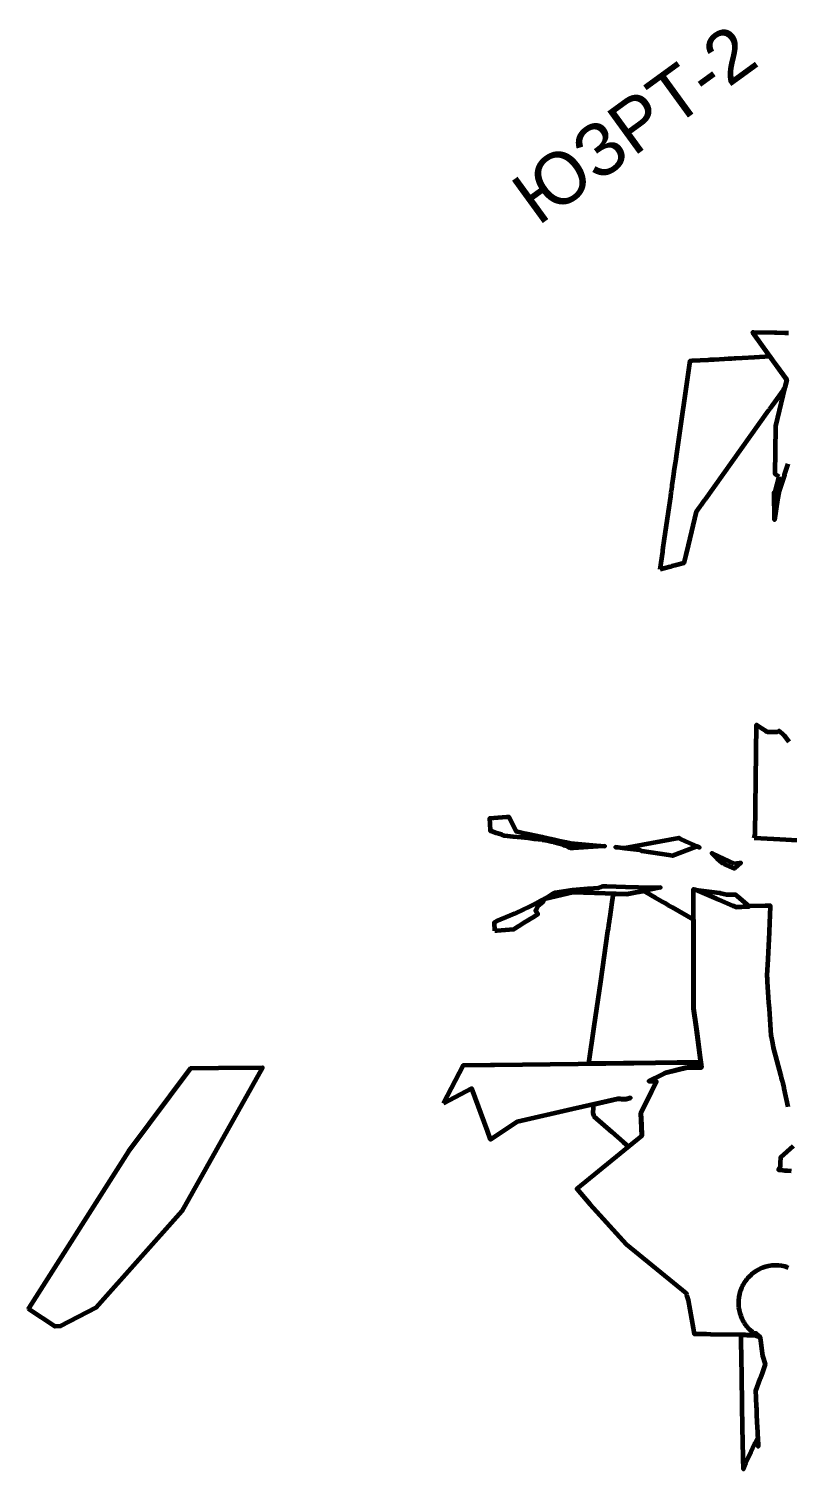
# Model space of a CAD drawing. Header units: millimetres. Extents: x -11105 to 6250, y -8045 to 7046.
# Drawn here: x -3689.1 to -3645.6, y -986.2 to -903.5 of the extents above; entities that cross this region are included whole.
import ezdxf
from ezdxf.enums import TextEntityAlignment as Align

# ---------------------------------------------------------------- set-up
doc = ezdxf.new("R2010")
doc.units = ezdxf.units.MM
for name, color, linetype in [('C_____20241011082056843177_Очистные_-225_ЗРТ_tridb_ОР_04_17', 1, 'Continuous'), ('C_____20241011082108856750_БДШ-1_18_19_-260_ЮЗРТ-2_ОР_tridb_ОР_02_20', 1, 'Continuous'), ('C_____20241011082114693233_БДШ-4_16_18_-260_ЮЗРТ-2_ОР_tridb_ОР_07_20', 1, 'Continuous'), ('C_____20241011082115403173_ОРТ_18_-260_ЮЗРТ-2_ОР_tridb_ОР_02_20', 1, 'Continuous'), ('C_____20241011082115403173_ОРТ_18_-260_ЮЗРТ-2_ОР_tridb_ОР_03_20', 1, 'Continuous'), ('C_____20241011082115403173_ОРТ_18_-260_ЮЗРТ-2_ОР_tridb_ОР_05_20', 1, 'Continuous'), ('C_____20241011082132798427_ОРТ_19_-290_ЮЗРТ-2_ОР_tridb_ОР_08_21_СОБР', 1, 'Continuous'), ('C_____20241011082132798427_ОРТ_19_-290_ЮЗРТ-2_ОР_tridb_ОР_09_21_СОБР', 1, 'Continuous')]:
    doc.layers.add(name, color=color, linetype=linetype)
doc.styles.add('Arial', font='arial.ttf', dxfattribs={"height": 0.2})

msp = doc.modelspace()

# ---------------------------------------------------------------- linework, layer by layer
at = {"layer": 'C_____20241011082108856750_БДШ-1_18_19_-260_ЮЗРТ-2_ОР_tridb_ОР_02_20', "color": 18, "linetype": 'Continuous', "lineweight": 60, "ltscale": 0.09, "true_color": 0x000000}
for points in [[(-3662.055, -949.743), (-3662.273, -949.67), (-3662.517, -949.588), (-3662.615, -949.554), (-3662.617, -949.503), (-3662.647, -948.821), (-3662.182, -948.782), (-3661.678, -948.74), (-3661.562, -948.731), (-3661.165, -949.567), (-3661.007, -949.602), (-3660.771, -949.653), (-3660.462, -949.72), (-3659.648, -949.896), (-3659.527, -949.922), (-3659.47, -949.935), (-3659.349, -949.961), (-3659.147, -950.005), (-3658.976, -950.042), (-3658.74, -950.093), (-3658.276, -950.193), (-3658.027, -950.247), (-3656.538, -950.377), (-3656.042, -950.42), (-3656.437, -950.444), (-3657.854, -950.53), (-3658.001, -950.539), (-3658.04, -950.524), (-3658.07, -950.513), (-3658.172, -950.459), (-3658.232, -950.427), (-3658.402, -950.376), (-3658.582, -950.308), (-3658.625, -950.298), (-3658.65, -950.292), (-3658.681, -950.285), (-3658.721, -950.274), (-3658.946, -950.208), (-3658.963, -950.204), (-3659.005, -950.191), (-3659.087, -950.174), (-3659.115, -950.167), (-3659.337, -950.126), (-3659.621, -950.07), (-3659.63, -950.069), (-3659.636, -950.068), (-3660.111, -950.014), (-3660.449, -949.974), (-3660.649, -949.951), (-3660.834, -949.928), (-3661.31, -949.882), (-3661.811, -949.832), (-3661.953, -949.781), (-3662.055, -949.743)], [(-3654.899, -950.52), (-3654.896, -950.52), (-3651.802, -949.952), (-3651.742, -949.978), (-3651.375, -950.147), (-3650.76, -950.428), (-3650.606, -950.499), (-3650.76, -950.449), (-3650.78, -950.457), (-3650.812, -950.47), (-3652.163, -950.981), (-3652.371, -950.949), (-3653.918, -950.709), (-3653.925, -950.706), (-3654.038, -950.647), (-3654.897, -950.557), (-3655.441, -950.472), (-3654.902, -950.519), (-3654.899, -950.52)], [(-3648.619, -951.41), (-3648.317, -951.383), (-3648.241, -951.377), (-3648.245, -951.38), (-3648.607, -951.702), (-3649.173, -951.46), (-3649.171, -951.428), (-3649.312, -951.392), (-3649.314, -951.39), (-3649.319, -951.386), (-3649.601, -951.127), (-3649.713, -951.025), (-3649.819, -950.913), (-3649.909, -950.819), (-3649.847, -950.847), (-3648.619, -951.41)], [(-3662.369, -955.289), (-3662.39, -954.799), (-3662.391, -954.788), (-3662.261, -954.734), (-3661.483, -954.408), (-3661.217, -954.289), (-3660.694, -954.047), (-3660.484, -953.944), (-3660.061, -953.741), (-3660.032, -953.727), (-3660.024, -953.722), (-3659.723, -953.547), (-3659.6, -953.482), (-3659.532, -953.442), (-3659.226, -953.269), (-3659.114, -953.205), (-3658.925, -953.092), (-3658.911, -953.083), (-3658.904, -953.078), (-3658.897, -953.074), (-3658.262, -952.985), (-3658.043, -952.955), (-3657.912, -952.936), (-3657.028, -952.862), (-3656.389, -952.815), (-3656.293, -952.775), (-3656.217, -952.744), (-3656.152, -952.72), (-3655.933, -952.726), (-3654.86, -952.755), (-3654.112, -952.776), (-3652.854, -952.798), (-3653.497, -952.928), (-3654.081, -953.046), (-3654.784, -953.188), (-3657.888, -953.077), (-3657.906, -953.077), (-3659.538, -953.459), (-3659.578, -953.561), (-3659.615, -953.64), (-3659.905, -953.858), (-3660.034, -954.117), (-3659.889, -954.336), (-3659.918, -954.353), (-3660.176, -954.513), (-3660.248, -954.558), (-3660.314, -954.598), (-3660.462, -954.69), (-3660.694, -954.833), (-3660.982, -955.012), (-3661.019, -955.035), (-3661.233, -955.167), (-3661.285, -955.199), (-3662.245, -955.279), (-3662.369, -955.289)], [(-3650.828, -952.932), (-3650.836, -952.928), (-3649.457, -953.097), (-3649.456, -953.097), (-3649.414, -953.123), (-3649.055, -953.206), (-3649.03, -953.206), (-3648.648, -953.201), (-3648.543, -953.199), (-3648.446, -953.293), (-3647.77, -953.889), (-3648.512, -953.92), (-3648.623, -953.872), (-3648.7, -953.84), (-3649.491, -953.502), (-3650.828, -952.932)]]:
    msp.add_lwpolyline(points, dxfattribs=at)
at = {"layer": 'C_____20241011082114693233_БДШ-4_16_18_-260_ЮЗРТ-2_ОР_tridb_ОР_07_20', "color": 18, "linetype": 'Continuous', "lineweight": 60, "ltscale": 0.09, "true_color": 0x000000}
for points in [[(-3648.096, -986.183), (-3648.096, -986.158), (-3648.107, -985.565), (-3648.124, -984.561), (-3648.137, -983.847), (-3648.142, -983.547), (-3648.156, -982.774), (-3648.17, -981.954), (-3648.172, -981.818), (-3648.178, -981.485), (-3648.182, -981.239), (-3648.19, -980.798), (-3648.224, -978.84), (-3648.228, -978.605), (-3648.231, -978.475), (-3648.19, -978.476), (-3648.181, -978.476), (-3648.076, -978.478), (-3647.997, -978.479), (-3647.987, -978.479), (-3647.875, -978.481), (-3647.86, -978.481), (-3647.5, -978.488), (-3647.436, -978.489), (-3647.136, -978.611), (-3647.124, -978.689), (-3647.112, -978.776), (-3647.049, -979.252), (-3646.991, -979.681), (-3646.851, -980.16), (-3647.005, -980.61), (-3647.026, -980.671), (-3647.136, -980.971), (-3647.143, -980.99), (-3647.396, -981.68), (-3647.395, -981.698), (-3647.375, -982.043), (-3647.371, -982.134), (-3647.357, -982.556), (-3647.355, -982.6), (-3647.351, -982.699), (-3647.338, -983.035), (-3647.324, -983.485), (-3647.29, -984.064), (-3647.279, -984.271), (-3647.275, -984.34), (-3647.243, -984.873), (-3647.244, -984.851), (-3647.273, -984.375), (-3647.396, -984.631), (-3647.434, -984.706), (-3647.468, -984.775), (-3647.663, -985.18), (-3647.885, -985.62), (-3647.967, -985.844), (-3647.985, -985.894), (-3647.999, -985.933), (-3648.085, -986.154), (-3648.096, -986.183), (-3648.096, -986.183)], [(-3647.382, -978.371), (-3647.383, -978.37), (-3647.382, -978.371), (-3647.263, -978.496), (-3647.263, -978.497), (-3647.136, -978.609), (-3647.263, -978.496), (-3647.382, -978.371)]]:
    msp.add_lwpolyline(points, dxfattribs=at)
at = {"layer": 'C_____20241011082115403173_ОРТ_18_-260_ЮЗРТ-2_ОР_tridb_ОР_02_20', "color": 18, "linetype": 'Continuous', "lineweight": 60, "ltscale": 0.09, "true_color": 0x000000}
for points in [[(-3646.321, -930.134), (-3646.324, -930.113), (-3646.114, -930.117), (-3646.067, -930.117), (-3646.143, -930.535), (-3646.316, -931.697), (-3646.321, -930.134)], [(-3647.467, -949.961), (-3647.412, -949.76), (-3647.34, -943.464), (-3647.053, -943.649), (-3646.797, -943.813), (-3646.735, -943.856), (-3646.225, -943.857), (-3646.134, -943.859), (-3646.118, -943.85), (-3646.045, -943.809), (-3645.956, -943.883), (-3645.845, -943.974), (-3645.759, -944.07), (-3645.493, -944.434)], [(-3642.604, -950.242), (-3646.349, -950.026), (-3647.467, -949.961)]]:
    msp.add_lwpolyline(points, dxfattribs=at)
at = {"layer": 'C_____20241011082115403173_ОРТ_18_-260_ЮЗРТ-2_ОР_tridb_ОР_03_20', "color": 18, "linetype": 'Continuous', "lineweight": 60, "ltscale": 0.09, "true_color": 0x000000}
for points in [[(-3646.042, -929.218), (-3646.279, -929.067), (-3646.278, -929.049), (-3646.232, -926.394), (-3646.23, -926.35), (-3646.234, -926.302), (-3645.608, -923.66), (-3647.554, -920.944), (-3647.554, -920.926), (-3647.515, -920.926), (-3646.31, -920.947), (-3646.167, -920.949), (-3645.707, -920.957), (-3645.662, -920.958), (-3645.643, -920.958), (-3645.512, -920.96)], [(-3645.538, -928.475), (-3645.737, -929.058), (-3645.729, -929.08), (-3645.746, -929.088), (-3645.734, -929.186), (-3645.778, -929.223), (-3646.058, -930.087), (-3646.067, -930.117), (-3646.11, -930.117), (-3646.274, -930.114), (-3646.044, -929.226), (-3646.042, -929.218)]]:
    msp.add_lwpolyline(points, dxfattribs=at)
at = {"layer": 'C_____20241011082115403173_ОРТ_18_-260_ЮЗРТ-2_ОР_tridb_ОР_05_20', "color": 18, "linetype": 'Continuous', "lineweight": 60, "ltscale": 0.09, "true_color": 0x000000}
for points in [[(-3657.642, -970.118), (-3657.643, -970.117), (-3657.665, -970.092), (-3653.926, -967.042), (-3653.983, -965.75), (-3653.079, -963.926), (-3653.521, -963.907), (-3652.563, -963.44), (-3651.307, -963.12), (-3650.503, -963.123), (-3650.809, -960.792), (-3650.956, -959.737), (-3650.952, -952.894), (-3650.952, -952.892), (-3650.952, -952.892), (-3650.952, -952.892), (-3650.952, -952.89), (-3650.952, -952.886), (-3650.952, -952.884), (-3650.952, -952.883), (-3650.836, -952.928), (-3650.834, -952.929), (-3649.666, -953.427), (-3649.489, -953.503), (-3648.7, -953.84), (-3648.622, -953.873), (-3648.512, -953.92), (-3648.511, -953.92), (-3648.5, -953.919), (-3647.842, -953.892), (-3647.77, -953.889), (-3647.806, -953.857), (-3646.85, -953.835), (-3646.557, -953.834), (-3646.562, -953.878), (-3646.618, -955.317), (-3646.619, -955.352), (-3646.697, -956.917), (-3646.744, -957.856), (-3646.743, -957.876), (-3646.735, -958.01), (-3646.722, -958.207), (-3646.654, -959.396), (-3646.619, -959.746), (-3646.528, -961.284), (-3646.508, -961.345), (-3646.453, -961.547), (-3646.421, -961.731), (-3646.377, -961.975), (-3646.174, -962.766), (-3645.966, -963.542), (-3645.948, -963.613), (-3645.919, -963.728), (-3645.888, -963.845), (-3645.862, -963.896), (-3645.84, -963.941), (-3645.822, -964.031), (-3645.79, -964.194), (-3645.772, -964.282), (-3645.77, -964.34), (-3645.77, -964.342), (-3645.535, -965.39)], [(-3645.23, -967.652), (-3645.97, -968.291), (-3645.987, -968.598), (-3645.977, -968.827), (-3646.072, -968.987), (-3646.073, -968.995), (-3646.073, -968.997), (-3646.073, -969), (-3646.073, -969.004), (-3646.064, -969.005), (-3646.054, -969.006), (-3645.826, -969.022), (-3645.712, -969.03), (-3645.589, -969.038), (-3645.353, -969.055)], [(-3645.501, -974.619), (-3645.603, -974.585), (-3645.605, -974.585), (-3645.714, -974.552), (-3645.716, -974.552), (-3645.813, -974.532), (-3645.898, -974.515), (-3645.9, -974.515), (-3646.084, -974.494), (-3646.086, -974.494), (-3646.124, -974.493), (-3646.341, -974.493), (-3646.343, -974.493), (-3646.459, -974.5), (-3646.462, -974.501), (-3646.644, -974.528), (-3646.648, -974.529), (-3646.664, -974.533), (-3646.827, -974.572), (-3646.831, -974.573), (-3646.834, -974.574), (-3647.005, -974.631), (-3647.01, -974.634), (-3647.177, -974.706), (-3647.182, -974.709), (-3647.233, -974.737), (-3647.341, -974.796), (-3647.348, -974.8), (-3647.498, -974.899), (-3647.505, -974.905), (-3647.645, -975.016), (-3647.652, -975.023), (-3647.781, -975.145), (-3647.788, -975.153), (-3647.811, -975.179), (-3647.837, -975.208), (-3647.851, -975.225), (-3647.905, -975.286), (-3647.913, -975.296), (-3647.981, -975.388), (-3648.013, -975.431), (-3648.017, -975.436), (-3648.024, -975.449), (-3648.1, -975.573), (-3648.115, -975.596), (-3648.122, -975.612), (-3648.157, -975.682), (-3648.198, -975.764), (-3648.206, -975.783), (-3648.265, -975.934), (-3648.267, -975.939), (-3648.274, -975.961), (-3648.32, -976.118), (-3648.325, -976.142), (-3648.358, -976.302), (-3648.361, -976.328), (-3648.379, -976.489), (-3648.379, -976.494), (-3648.38, -976.515), (-3648.384, -976.676), (-3648.382, -976.702), (-3648.372, -976.863), (-3648.368, -976.889), (-3648.345, -977.049), (-3648.307, -977.206), (-3648.301, -977.231), (-3648.249, -977.386), (-3648.241, -977.409), (-3648.175, -977.561), (-3648.167, -977.58), (-3648.157, -977.598), (-3648.108, -977.688), (-3648.077, -977.746), (-3648.041, -977.8), (-3647.982, -977.89), (-3647.974, -977.902), (-3647.956, -977.924), (-3647.894, -978.003), (-3647.886, -978.012), (-3647.857, -978.049), (-3647.734, -978.179), (-3647.728, -978.185), (-3647.592, -978.305), (-3647.587, -978.31), (-3647.541, -978.344), (-3647.439, -978.419), (-3647.436, -978.421), (-3647.434, -978.422), (-3647.323, -978.491), (-3647.436, -978.489), (-3647.5, -978.488), (-3647.86, -978.481), (-3647.875, -978.481), (-3647.987, -978.479), (-3647.997, -978.479), (-3649.967, -978.446), (-3650.204, -978.442), (-3650.23, -978.441), (-3650.415, -978.438), (-3650.43, -978.438), (-3650.576, -978.436), (-3650.587, -978.435), (-3650.697, -978.433), (-3650.788, -978.432), (-3650.895, -978.43), (-3650.955, -978.096), (-3651.247, -976.478), (-3651.319, -976.25), (-3651.336, -976.197), (-3651.346, -976.167), (-3651.371, -976.088), (-3654.81, -973.287), (-3656.895, -970.982), (-3657.642, -970.118)]]:
    msp.add_lwpolyline(points, dxfattribs=at)
at = {"layer": 'C_____20241011082132798427_ОРТ_19_-290_ЮЗРТ-2_ОР_tridb_ОР_08_21_СОБР', "color": 18, "linetype": 'Continuous', "lineweight": 60, "ltscale": 0.09, "true_color": 0x000000}
for points in [[(-3689.121, -976.98), (-3689.1, -976.926), (-3683.38, -967.93), (-3679.826, -963.167), (-3678.228, -963.149), (-3675.699, -963.12), (-3680.339, -971.375), (-3685.282, -976.926), (-3687.293, -977.966), (-3687.613, -977.99), (-3689.11, -976.99), (-3689.121, -976.98)], [(-3665.315, -965.185), (-3664.173, -962.988), (-3662.617, -962.971), (-3662.452, -962.969), (-3662.377, -962.968), (-3654.384, -962.877), (-3651.904, -962.848), (-3651.632, -962.845), (-3651.555, -962.844), (-3651.156, -962.84), (-3650.541, -962.833), (-3650.503, -963.123), (-3650.758, -963.122), (-3651.307, -963.12), (-3651.433, -963.152), (-3652.563, -963.44), (-3652.733, -963.523), (-3653.521, -963.907), (-3653.09, -963.925), (-3653.079, -963.926), (-3653.324, -964.42), (-3653.378, -964.529), (-3653.983, -965.75), (-3653.953, -966.418), (-3653.926, -967.042), (-3653.948, -967.06), (-3654.694, -967.668), (-3654.974, -967.419), (-3655.629, -966.84), (-3656.657, -965.931), (-3656.679, -965.87), (-3656.725, -965.747), (-3656.721, -965.684), (-3656.705, -965.457), (-3656.697, -965.336), (-3656.691, -965.242), (-3655.305, -964.927), (-3655.087, -964.937), (-3654.834, -964.95), (-3654.582, -964.872), (-3654.834, -964.95), (-3655.153, -964.934), (-3655.305, -964.927), (-3657.922, -965.523), (-3661.089, -966.244), (-3661.114, -966.261), (-3662.342, -967.09), (-3662.606, -967.268), (-3662.793, -966.761), (-3663.684, -964.338), (-3665.315, -965.185)]]:
    msp.add_lwpolyline(points, dxfattribs=at)
at = {"layer": 'C_____20241011082132798427_ОРТ_19_-290_ЮЗРТ-2_ОР_tridb_ОР_09_21_СОБР', "color": 18, "linetype": 'Continuous', "lineweight": 60, "ltscale": 0.09, "true_color": 0x000000}
for points in [[(-3652.875, -934.541), (-3652.729, -933.53), (-3652.72, -933.469), (-3652.718, -933.453), (-3652.694, -933.291), (-3652.637, -932.895), (-3652.398, -931.236), (-3652.27, -930.353), (-3652.234, -930.102), (-3652.224, -930.028), (-3652.191, -929.805), (-3652.177, -929.708), (-3652.142, -929.46), (-3652.123, -929.331), (-3652.085, -929.071), (-3652.061, -928.902), (-3652.025, -928.65), (-3651.994, -928.435), (-3651.962, -928.216), (-3651.936, -928.037), (-3651.146, -922.561), (-3651.038, -922.555), (-3650.108, -922.502), (-3650.005, -922.496), (-3649.769, -922.483), (-3649.181, -922.449), (-3648.95, -922.436), (-3648.768, -922.426), (-3648.605, -922.416), (-3648.525, -922.412), (-3648.171, -922.392), (-3647.46, -922.351), (-3646.582, -922.301), (-3646.227, -922.797), (-3645.608, -923.66), (-3645.714, -924.106), (-3645.802, -924.229), (-3645.831, -924.27), (-3645.839, -924.281), (-3645.839, -924.281), (-3645.858, -924.308), (-3646.296, -924.921), (-3646.456, -925.145), (-3646.49, -925.193), (-3646.577, -925.315), (-3646.61, -925.362), (-3646.635, -925.396), (-3646.67, -925.445), (-3650.291, -930.518), (-3650.331, -930.574), (-3650.422, -930.701), (-3650.541, -930.868), (-3650.606, -930.959), (-3650.797, -931.227), (-3651.264, -933.169), (-3651.396, -933.718), (-3651.506, -934.177), (-3651.957, -934.297), (-3652.202, -934.362), (-3652.292, -934.386), (-3652.875, -934.541)], [(-3656.286, -958.182), (-3656.189, -957.511), (-3655.871, -955.303), (-3655.846, -955.136), (-3655.823, -954.974), (-3655.817, -954.933), (-3655.79, -954.743), (-3655.783, -954.695), (-3655.752, -954.482), (-3655.629, -953.629), (-3655.627, -953.613), (-3655.615, -953.532), (-3655.612, -953.511), (-3655.597, -953.406), (-3655.593, -953.378), (-3655.561, -953.16), (-3654.784, -953.188), (-3654.113, -953.052), (-3654.086, -953.047), (-3653.896, -953.009), (-3653.85, -952.999), (-3653.814, -952.992), (-3653.713, -953.05), (-3653.16, -953.368), (-3652.764, -953.595), (-3652.613, -953.682), (-3652.424, -953.791), (-3652.405, -953.801), (-3652.27, -953.879), (-3652.264, -953.882), (-3652.179, -953.931), (-3652.179, -953.932), (-3650.953, -954.636), (-3650.953, -955.607), (-3650.956, -959.737), (-3650.809, -960.792), (-3650.773, -961.061), (-3650.575, -962.57), (-3650.541, -962.833), (-3651.156, -962.84), (-3651.555, -962.844), (-3651.606, -962.845), (-3651.632, -962.845), (-3651.904, -962.848), (-3654.384, -962.877), (-3654.726, -962.881), (-3654.975, -962.883), (-3656.968, -962.906), (-3656.661, -960.781), (-3656.286, -958.182)]]:
    msp.add_lwpolyline(points, dxfattribs=at)

# ---------------------------------------------------------------- texts
at = {"layer": 'C_____20241011082056843177_Очистные_-225_ЗРТ_tridb_ОР_04_17', "color": 178, "true_color": 0x000064, "style": 'Arial'}
msp.add_text('ЮЗРТ-2', height=3, rotation=36, dxfattribs=at).set_placement((-3654.363, -908.991), align=Align.MIDDLE_CENTER)

doc.saveas('drawing.dxf')
